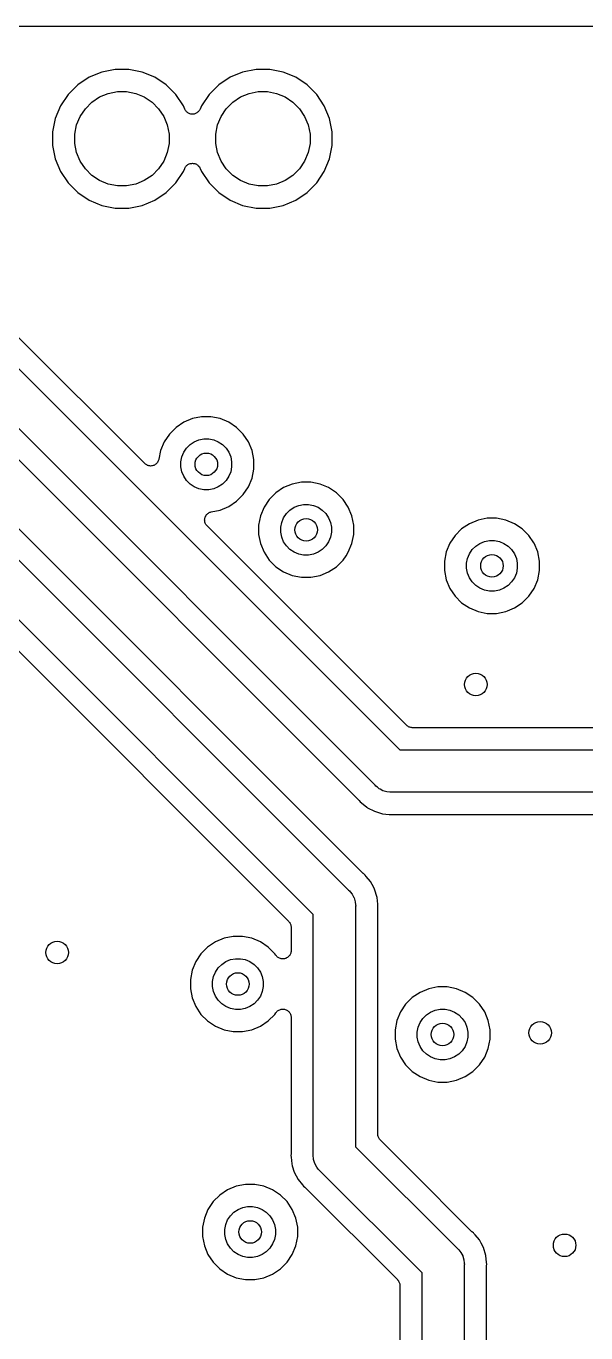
# Model space of a CAD drawing. Extents: x 3.6 to 7.49, y -4.48 to -2.36.
# Drawn here: x 5.795 to 6.193, y -3.318 to -2.391 of the extents above; entities that cross this region are included whole.
import ezdxf

# ---------------------------------------------------------------- set-up
doc = ezdxf.new("R2010")
doc.units = 0
doc.header["$MEASUREMENT"] = 0
doc.layers.add('BLACK', color=7, linetype='CONTINUOUS')

msp = doc.modelspace()

# ---------------------------------------------------------------- linework, layer by layer
at = {"layer": 'BLACK', "linetype": 'CONTINUOUS'}
for p, q in [((4.25432, -2.39055), (7.05473, -2.39055)), ((5.84007, -2.42686), (5.83201, -2.43225)), ((5.84903, -2.42315), (5.84007, -2.42686)), ((5.85854, -2.42126), (5.84903, -2.42315)), ((5.86823, -2.42126), (5.85854, -2.42126)), ((5.87774, -2.42315), (5.86823, -2.42126)), ((5.8867, -2.42686), (5.87774, -2.42315)), ((5.89476, -2.43225), (5.8867, -2.42686)), ((5.94007, -2.42686), (5.93201, -2.43225)), ((5.94903, -2.42315), (5.94007, -2.42686)), ((5.95854, -2.42126), (5.94903, -2.42315)), ((5.96823, -2.42126), (5.95854, -2.42126)), ((5.97774, -2.42315), (5.96823, -2.42126)), ((5.9867, -2.42686), (5.97774, -2.42315)), ((5.99476, -2.43225), (5.9867, -2.42686)), ((5.82516, -2.4391), (5.81977, -2.44716)), ((5.83201, -2.43225), (5.82516, -2.4391)), ((5.84753, -2.44082), (5.85362, -2.43829)), ((5.85362, -2.43829), (5.86009, -2.43701)), ((5.86009, -2.43701), (5.86668, -2.43701)), ((5.86668, -2.43701), (5.87315, -2.43829)), ((5.87315, -2.43829), (5.87924, -2.44082)), ((5.90161, -2.4391), (5.89476, -2.43225)), ((5.907, -2.44716), (5.90161, -2.4391)), ((5.92516, -2.4391), (5.91977, -2.44716)), ((5.93201, -2.43225), (5.92516, -2.4391)), ((5.94753, -2.44082), (5.95362, -2.43829)), ((5.95362, -2.43829), (5.96009, -2.43701)), ((5.96009, -2.43701), (5.96668, -2.43701)), ((5.96668, -2.43701), (5.97315, -2.43829)), ((5.97315, -2.43829), (5.97924, -2.44082)), ((6.00161, -2.4391), (5.99476, -2.43225)), ((6.007, -2.44716), (6.00161, -2.4391)), ((5.81977, -2.44716), (5.81606, -2.45612)), ((5.83739, -2.44914), (5.84205, -2.44448)), ((5.84205, -2.44448), (5.84753, -2.44082)), ((5.87924, -2.44082), (5.88472, -2.44448)), ((5.88472, -2.44448), (5.88938, -2.44914)), ((5.90793, -2.44941), (5.907, -2.44716)), ((5.91977, -2.44716), (5.91884, -2.44941)), ((5.93739, -2.44914), (5.94205, -2.44448)), ((5.94205, -2.44448), (5.94753, -2.44082)), ((5.97924, -2.44082), (5.98472, -2.44448)), ((5.98472, -2.44448), (5.98938, -2.44914)), ((6.01071, -2.45612), (6.007, -2.44716)), ((5.81606, -2.45612), (5.81417, -2.46563)), ((5.83121, -2.46071), (5.83373, -2.45462)), ((5.83373, -2.45462), (5.83739, -2.44914)), ((5.88938, -2.44914), (5.89304, -2.45462)), ((5.89304, -2.45462), (5.89556, -2.46071)), ((5.90819, -2.44991), (5.90793, -2.44941)), ((5.90846, -2.45041), (5.90819, -2.44991)), ((5.90847, -2.45042), (5.90846, -2.45041)), ((5.90847, -2.45043), (5.90847, -2.45042)), ((5.90883, -2.45086), (5.90847, -2.45043)), ((5.90919, -2.45131), (5.90883, -2.45086)), ((5.9092, -2.45131), (5.90919, -2.45131)), ((5.9092, -2.45132), (5.9092, -2.45131)), ((5.90964, -2.45168), (5.9092, -2.45132)), ((5.91007, -2.45204), (5.90964, -2.45168)), ((5.91008, -2.45205), (5.91007, -2.45204)), ((5.91009, -2.45205), (5.91008, -2.45205)), ((5.91059, -2.45232), (5.91009, -2.45205)), ((5.91109, -2.45259), (5.91059, -2.45232)), ((5.9111, -2.4526), (5.91109, -2.45259)), ((5.91111, -2.4526), (5.9111, -2.4526)), ((5.91165, -2.45277), (5.91111, -2.4526)), ((5.91219, -2.45294), (5.91165, -2.45277)), ((5.9122, -2.45294), (5.91219, -2.45294)), ((5.91221, -2.45294), (5.9122, -2.45294)), ((5.91277, -2.453), (5.91221, -2.45294)), ((5.91333, -2.45306), (5.91277, -2.453)), ((5.91334, -2.45306), (5.91333, -2.45306)), ((5.91335, -2.45306), (5.91334, -2.45306)), ((5.9139, -2.45301), (5.91335, -2.45306)), ((5.91448, -2.45296), (5.9139, -2.45301)), ((5.91449, -2.45295), (5.91448, -2.45296)), ((5.9145, -2.45295), (5.91449, -2.45295)), ((5.91504, -2.45279), (5.9145, -2.45295)), ((5.91559, -2.45263), (5.91504, -2.45279)), ((5.9156, -2.45263), (5.91559, -2.45263)), ((5.91561, -2.45262), (5.9156, -2.45263)), ((5.9161, -2.45236), (5.91561, -2.45262)), ((5.91661, -2.4521), (5.9161, -2.45236)), ((5.91662, -2.45209), (5.91661, -2.4521)), ((5.91663, -2.45209), (5.91662, -2.45209)), ((5.91707, -2.45173), (5.91663, -2.45209)), ((5.91751, -2.45138), (5.91707, -2.45173)), ((5.91752, -2.45137), (5.91751, -2.45138)), ((5.91753, -2.45136), (5.91752, -2.45137)), ((5.91789, -2.45093), (5.91753, -2.45136)), ((5.91825, -2.4505), (5.91789, -2.45093)), ((5.91826, -2.45049), (5.91825, -2.4505)), ((5.91854, -2.44998), (5.91826, -2.45048)), ((5.91826, -2.45048), (5.91826, -2.45049)), ((5.91881, -2.44949), (5.91854, -2.44998)), ((5.91882, -2.44947), (5.91881, -2.44949)), ((5.91884, -2.44941), (5.91882, -2.44947)), ((5.91882, -2.44947), (5.91882, -2.44947)), ((5.91882, -2.44947), (5.91882, -2.44947)), ((5.93121, -2.46071), (5.93373, -2.45462)), ((5.93373, -2.45462), (5.93739, -2.44914)), ((5.98938, -2.44914), (5.99304, -2.45462)), ((5.99304, -2.45462), (5.99556, -2.46071)), ((6.0126, -2.46563), (6.01071, -2.45612)), ((5.81417, -2.46563), (5.81417, -2.47532)), ((5.82992, -2.46718), (5.83121, -2.46071)), ((5.82992, -2.47377), (5.82992, -2.46718)), ((5.89556, -2.46071), (5.89685, -2.46718)), ((5.89685, -2.46718), (5.89685, -2.47377)), ((5.92992, -2.46718), (5.93121, -2.46071)), ((5.92992, -2.47377), (5.92992, -2.46718)), ((5.99556, -2.46071), (5.99685, -2.46718)), ((5.99685, -2.46718), (5.99685, -2.47377)), ((6.0126, -2.47532), (6.0126, -2.46563)), ((5.81417, -2.47532), (5.81606, -2.48483)), ((5.83121, -2.48023), (5.82992, -2.47377)), ((5.89685, -2.47377), (5.89556, -2.48023)), ((5.93121, -2.48023), (5.92992, -2.47377)), ((5.99685, -2.47377), (5.99556, -2.48023)), ((6.01071, -2.48483), (6.0126, -2.47532)), ((5.81606, -2.48483), (5.81977, -2.49378)), ((5.83373, -2.48632), (5.83121, -2.48023)), ((5.89556, -2.48023), (5.89304, -2.48632)), ((5.93373, -2.48632), (5.93121, -2.48023)), ((5.99556, -2.48023), (5.99304, -2.48632)), ((6.007, -2.49378), (6.01071, -2.48483)), ((5.81977, -2.49378), (5.82516, -2.50184)), ((5.83739, -2.4918), (5.83373, -2.48632)), ((5.84205, -2.49647), (5.83739, -2.4918)), ((5.88938, -2.4918), (5.88472, -2.49647)), ((5.89304, -2.48632), (5.88938, -2.4918)), ((5.90161, -2.50184), (5.907, -2.49378)), ((5.907, -2.49378), (5.90793, -2.49153)), ((5.90793, -2.49153), (5.90795, -2.49148)), ((5.90795, -2.49147), (5.90796, -2.49146)), ((5.90795, -2.49148), (5.90795, -2.49147)), ((5.90795, -2.49148), (5.90795, -2.49148)), ((5.90796, -2.49146), (5.90823, -2.49097)), ((5.90823, -2.49097), (5.90851, -2.49046)), ((5.90851, -2.49046), (5.90852, -2.49045)), ((5.90851, -2.49046), (5.90851, -2.49046)), ((5.90852, -2.49045), (5.90888, -2.49002)), ((5.90888, -2.49002), (5.90925, -2.48958)), ((5.90925, -2.48958), (5.90925, -2.48957)), ((5.90925, -2.48957), (5.90926, -2.48957)), ((5.90926, -2.48957), (5.9097, -2.48922)), ((5.9097, -2.48922), (5.91014, -2.48886)), ((5.91014, -2.48886), (5.91015, -2.48885)), ((5.91015, -2.48885), (5.91016, -2.48885)), ((5.91016, -2.48885), (5.91067, -2.48858)), ((5.91067, -2.48858), (5.91116, -2.48832)), ((5.91116, -2.48832), (5.91117, -2.48832)), ((5.91117, -2.48832), (5.91118, -2.48831)), ((5.91118, -2.48831), (5.91173, -2.48815)), ((5.91173, -2.48815), (5.91227, -2.48799)), ((5.91227, -2.48799), (5.91228, -2.48799)), ((5.91228, -2.48799), (5.91229, -2.48799)), ((5.91229, -2.48799), (5.91286, -2.48794)), ((5.91286, -2.48794), (5.91342, -2.48789)), ((5.91342, -2.48789), (5.91343, -2.48789)), ((5.91343, -2.48789), (5.91344, -2.48789)), ((5.91344, -2.48789), (5.914, -2.48795)), ((5.914, -2.48795), (5.91456, -2.48801)), ((5.91456, -2.48801), (5.91457, -2.48801)), ((5.91457, -2.48801), (5.91458, -2.48801)), ((5.91458, -2.48801), (5.91511, -2.48817)), ((5.91511, -2.48817), (5.91566, -2.48834)), ((5.91566, -2.48834), (5.91567, -2.48835)), ((5.91567, -2.48835), (5.91568, -2.48835)), ((5.91568, -2.48835), (5.91617, -2.48862)), ((5.91617, -2.48862), (5.91668, -2.48889)), ((5.91668, -2.48889), (5.91669, -2.4889)), ((5.91669, -2.4889), (5.9167, -2.4889)), ((5.9167, -2.4889), (5.91712, -2.48926)), ((5.91712, -2.48926), (5.91757, -2.48962)), ((5.91757, -2.48962), (5.91758, -2.48963)), ((5.91758, -2.48963), (5.91758, -2.48964)), ((5.91758, -2.48964), (5.91793, -2.49007)), ((5.91793, -2.49007), (5.9183, -2.49052)), ((5.9183, -2.49052), (5.9183, -2.49052)), ((5.9183, -2.49052), (5.91831, -2.49053)), ((5.91831, -2.49053), (5.91857, -2.49103)), ((5.91857, -2.49103), (5.91884, -2.49153)), ((5.91884, -2.49153), (5.91977, -2.49378)), ((5.91977, -2.49378), (5.92516, -2.50184)), ((5.93739, -2.4918), (5.93373, -2.48632)), ((5.94205, -2.49647), (5.93739, -2.4918)), ((5.98938, -2.4918), (5.98472, -2.49647)), ((5.99304, -2.48632), (5.98938, -2.4918)), ((6.00161, -2.50184), (6.007, -2.49378)), ((5.82516, -2.50184), (5.83201, -2.5087)), ((5.84753, -2.50013), (5.84205, -2.49647)), ((5.85362, -2.50265), (5.84753, -2.50013)), ((5.86009, -2.50394), (5.85362, -2.50265)), ((5.86668, -2.50394), (5.86009, -2.50394)), ((5.87315, -2.50265), (5.86668, -2.50394)), ((5.87924, -2.50013), (5.87315, -2.50265)), ((5.88472, -2.49647), (5.87924, -2.50013)), ((5.89476, -2.5087), (5.90161, -2.50184)), ((5.92516, -2.50184), (5.93201, -2.5087)), ((5.94753, -2.50013), (5.94205, -2.49647)), ((5.95362, -2.50265), (5.94753, -2.50013)), ((5.96009, -2.50394), (5.95362, -2.50265)), ((5.96668, -2.50394), (5.96009, -2.50394)), ((5.97315, -2.50265), (5.96668, -2.50394)), ((5.97924, -2.50013), (5.97315, -2.50265)), ((5.98472, -2.49647), (5.97924, -2.50013)), ((5.99476, -2.5087), (6.00161, -2.50184)), ((5.83201, -2.5087), (5.84007, -2.51408)), ((5.8867, -2.51408), (5.89476, -2.5087)), ((5.93201, -2.5087), (5.94007, -2.51408)), ((5.9867, -2.51408), (5.99476, -2.5087)), ((5.84007, -2.51408), (5.84903, -2.51779)), ((5.84903, -2.51779), (5.85854, -2.51969)), ((5.85854, -2.51969), (5.86823, -2.51969)), ((5.86823, -2.51969), (5.87774, -2.51779)), ((5.87774, -2.51779), (5.8867, -2.51408)), ((5.94007, -2.51408), (5.94903, -2.51779)), ((5.94903, -2.51779), (5.95854, -2.51969)), ((5.95854, -2.51969), (5.96823, -2.51969)), ((5.96823, -2.51969), (5.97774, -2.51779)), ((5.97774, -2.51779), (5.9867, -2.51408)), ((5.87956, -2.70104), (5.78601, -2.60748)), ((5.77412, -2.61787), (6.06054, -2.90429)), ((6.0432, -2.92938), (5.75678, -2.64295)), ((5.75199, -2.66043), (6.03132, -2.93976)), ((5.91338, -2.66912), (5.90724, -2.67167)), ((5.9199, -2.66783), (5.91338, -2.66912)), ((5.92655, -2.66783), (5.9199, -2.66783)), ((5.93307, -2.66912), (5.92655, -2.66783)), ((5.93921, -2.67167), (5.93307, -2.66912)), ((5.89701, -2.68006), (5.89332, -2.68559)), ((5.90172, -2.67536), (5.89701, -2.68006)), ((5.90724, -2.67167), (5.90172, -2.67536)), ((5.94474, -2.67536), (5.93921, -2.67167)), ((5.94944, -2.68006), (5.94474, -2.67536)), ((5.95314, -2.68559), (5.94944, -2.68006)), ((5.89332, -2.68559), (5.89078, -2.69173)), ((5.90925, -2.6901), (5.91175, -2.68759)), ((5.91175, -2.68759), (5.9147, -2.68562)), ((5.9147, -2.68562), (5.91798, -2.68427)), ((5.91798, -2.68427), (5.92146, -2.68357)), ((5.92146, -2.68357), (5.925, -2.68357)), ((5.925, -2.68357), (5.92848, -2.68427)), ((5.92848, -2.68427), (5.93175, -2.68562)), ((5.93175, -2.68562), (5.9347, -2.68759)), ((5.9347, -2.68759), (5.93721, -2.6901)), ((5.95568, -2.69173), (5.95314, -2.68559)), ((5.88934, -2.69862), (5.88917, -2.69917)), ((5.88951, -2.69809), (5.88934, -2.69862)), ((5.88952, -2.69807), (5.88951, -2.69809)), ((5.88953, -2.69801), (5.88952, -2.69807)), ((5.88952, -2.69807), (5.88952, -2.69807)), ((5.88952, -2.69807), (5.88952, -2.69807)), ((5.89078, -2.69173), (5.88953, -2.69801)), ((5.90523, -2.6998), (5.90592, -2.69632)), ((5.90592, -2.69632), (5.90728, -2.69305)), ((5.90728, -2.69305), (5.90925, -2.6901)), ((5.93721, -2.6901), (5.93918, -2.69305)), ((5.93918, -2.69305), (5.94054, -2.69632)), ((5.94054, -2.69632), (5.94123, -2.6998)), ((5.95698, -2.69825), (5.95568, -2.69173)), ((5.95698, -2.7049), (5.95698, -2.69825)), ((5.88, -2.7014), (5.87956, -2.70104)), ((5.88043, -2.70175), (5.88, -2.7014)), ((5.88044, -2.70176), (5.88043, -2.70175)), ((5.88045, -2.70177), (5.88044, -2.70176)), ((5.88095, -2.70204), (5.88045, -2.70177)), ((5.88144, -2.7023), (5.88095, -2.70204)), ((5.88145, -2.70231), (5.88144, -2.7023)), ((5.88147, -2.70231), (5.88145, -2.70231)), ((5.88201, -2.70248), (5.88147, -2.70231)), ((5.88254, -2.70264), (5.88201, -2.70248)), ((5.88256, -2.70265), (5.88254, -2.70264)), ((5.88257, -2.70265), (5.88256, -2.70265)), ((5.88314, -2.70271), (5.88257, -2.70265)), ((5.88369, -2.70277), (5.88314, -2.70271)), ((5.8837, -2.70276), (5.88369, -2.70277)), ((5.88372, -2.70277), (5.8837, -2.70276)), ((5.88428, -2.70271), (5.88372, -2.70277)), ((5.88484, -2.70266), (5.88428, -2.70271)), ((5.88485, -2.70266), (5.88484, -2.70266)), ((5.88486, -2.70266), (5.88485, -2.70266)), ((5.8854, -2.7025), (5.88486, -2.70266)), ((5.88594, -2.70234), (5.8854, -2.7025)), ((5.88595, -2.70233), (5.88594, -2.70234)), ((5.88597, -2.70233), (5.88595, -2.70233)), ((5.88646, -2.70207), (5.88597, -2.70233)), ((5.88697, -2.7018), (5.88646, -2.70207)), ((5.88698, -2.7018), (5.88697, -2.7018)), ((5.88699, -2.70179), (5.88698, -2.7018)), ((5.88742, -2.70144), (5.88699, -2.70179)), ((5.88786, -2.70108), (5.88742, -2.70144)), ((5.88787, -2.70107), (5.88786, -2.70108)), ((5.88788, -2.70107), (5.88787, -2.70107)), ((5.88824, -2.70063), (5.88788, -2.70107)), ((5.88861, -2.7002), (5.88824, -2.70063)), ((5.88862, -2.70018), (5.88861, -2.70019)), ((5.88861, -2.70019), (5.88861, -2.7002)), ((5.88889, -2.69968), (5.88862, -2.70018)), ((5.88916, -2.69919), (5.88889, -2.69968)), ((5.88917, -2.69918), (5.88916, -2.69919)), ((5.88917, -2.69917), (5.88917, -2.69918)), ((5.90523, -2.70335), (5.90523, -2.6998)), ((5.90592, -2.70683), (5.90523, -2.70335)), ((5.90728, -2.7101), (5.90592, -2.70683)), ((5.94054, -2.70683), (5.93918, -2.7101)), ((5.94123, -2.70335), (5.94054, -2.70683)), ((5.94123, -2.6998), (5.94123, -2.70335)), ((5.95568, -2.71142), (5.95698, -2.7049)), ((6.03464, -2.99195), (5.75903, -2.71633)), ((5.90925, -2.71305), (5.90728, -2.7101)), ((5.91175, -2.71556), (5.90925, -2.71305)), ((5.9147, -2.71753), (5.91175, -2.71556)), ((5.91798, -2.71888), (5.9147, -2.71753)), ((5.93175, -2.71753), (5.92848, -2.71888)), ((5.9347, -2.71556), (5.93175, -2.71753)), ((5.93721, -2.71305), (5.9347, -2.71556)), ((5.93918, -2.7101), (5.93721, -2.71305)), ((5.94944, -2.72309), (5.95314, -2.71756)), ((5.95314, -2.71756), (5.95568, -2.71142)), ((5.98425, -2.71558), (5.97811, -2.71812)), ((5.99077, -2.71428), (5.98425, -2.71558)), ((5.99742, -2.71428), (5.99077, -2.71428)), ((6.00394, -2.71558), (5.99742, -2.71428)), ((6.01008, -2.71812), (6.00394, -2.71558)), ((5.73902, -2.71859), (6.02426, -3.00383)), ((5.92146, -2.71957), (5.91798, -2.71888)), ((5.925, -2.71957), (5.92146, -2.71957)), ((5.92848, -2.71888), (5.925, -2.71957)), ((5.94474, -2.72779), (5.94944, -2.72309)), ((5.96788, -2.72652), (5.96419, -2.73205)), ((5.97258, -2.72182), (5.96788, -2.72652)), ((5.97811, -2.71812), (5.97258, -2.72182)), ((6.01561, -2.72182), (6.01008, -2.71812)), ((6.02031, -2.72652), (6.01561, -2.72182)), ((6.024, -2.73205), (6.02031, -2.72652)), ((5.99917, -3.02117), (5.71393, -2.73593)), ((5.92423, -2.73651), (5.92467, -2.73615)), ((5.92467, -2.73615), (5.92468, -2.73615)), ((5.92468, -2.73615), (5.92469, -2.73614)), ((5.92469, -2.73614), (5.92519, -2.73588)), ((5.92519, -2.73588), (5.92569, -2.73561)), ((5.92569, -2.73561), (5.9257, -2.73561)), ((5.9257, -2.73561), (5.92571, -2.7356)), ((5.92571, -2.7356), (5.92625, -2.73544)), ((5.92625, -2.73544), (5.92679, -2.73528)), ((5.92679, -2.73528), (5.93307, -2.73403)), ((5.93307, -2.73403), (5.93921, -2.73148)), ((5.93921, -2.73148), (5.94474, -2.72779)), ((5.96419, -2.73205), (5.96164, -2.73819)), ((5.98011, -2.73656), (5.98262, -2.73405)), ((5.98262, -2.73405), (5.98557, -2.73208)), ((5.98557, -2.73208), (5.98884, -2.73072)), ((5.98884, -2.73072), (5.99232, -2.73003)), ((5.99232, -2.73003), (5.99587, -2.73003)), ((5.99587, -2.73003), (5.99934, -2.73072)), ((5.99934, -2.73072), (6.00262, -2.73208)), ((6.00262, -2.73208), (6.00557, -2.73405)), ((6.00557, -2.73405), (6.00808, -2.73656)), ((6.02655, -2.73819), (6.024, -2.73205)), ((5.92204, -2.74101), (5.9221, -2.74044)), ((5.92204, -2.74102), (5.92204, -2.74101)), ((5.92204, -2.74103), (5.92204, -2.74102)), ((5.92209, -2.74159), (5.92204, -2.74103)), ((5.92214, -2.74215), (5.92209, -2.74159)), ((5.9221, -2.74044), (5.92216, -2.73989)), ((5.92214, -2.74217), (5.92214, -2.74215)), ((5.92214, -2.74218), (5.92214, -2.74217)), ((5.9223, -2.74272), (5.92214, -2.74218)), ((5.92216, -2.73986), (5.92233, -2.73932)), ((5.92216, -2.73987), (5.92216, -2.73986)), ((5.92216, -2.73989), (5.92216, -2.73987)), ((5.92246, -2.74326), (5.9223, -2.74272)), ((5.92233, -2.73932), (5.9225, -2.73878)), ((5.92247, -2.74327), (5.92246, -2.74326)), ((5.92247, -2.74328), (5.92247, -2.74327)), ((5.92273, -2.74378), (5.92247, -2.74328)), ((5.9225, -2.73877), (5.92251, -2.73876)), ((5.9225, -2.73878), (5.9225, -2.73877)), ((5.92251, -2.73876), (5.92278, -2.73826)), ((5.92299, -2.74428), (5.92273, -2.74378)), ((5.92278, -2.73826), (5.92304, -2.73777)), ((5.923, -2.74429), (5.92299, -2.74428)), ((5.923, -2.74431), (5.923, -2.74429)), ((5.92336, -2.74474), (5.923, -2.74431)), ((5.92304, -2.73777), (5.92305, -2.73776)), ((5.92305, -2.73776), (5.92306, -2.73775)), ((5.92306, -2.73775), (5.92342, -2.73731)), ((5.92371, -2.74518), (5.92336, -2.74474)), ((5.92342, -2.73731), (5.92378, -2.73688)), ((5.92373, -2.7452), (5.92371, -2.74518)), ((5.92377, -2.74524), (5.92373, -2.7452)), ((5.92373, -2.7452), (5.92373, -2.7452)), ((5.92373, -2.7452), (5.92373, -2.7452)), ((6.06534, -2.88681), (5.92377, -2.74524)), ((5.92378, -2.73688), (5.92379, -2.73687)), ((5.92379, -2.73687), (5.9238, -2.73686)), ((5.9238, -2.73686), (5.92423, -2.73651)), ((5.96164, -2.73819), (5.96035, -2.74471)), ((5.96035, -2.74471), (5.96035, -2.75136)), ((5.97609, -2.74626), (5.97679, -2.74278)), ((5.97679, -2.74278), (5.97814, -2.73951)), ((5.97814, -2.73951), (5.98011, -2.73656)), ((6.00808, -2.73656), (6.01005, -2.73951)), ((6.01005, -2.73951), (6.0114, -2.74278)), ((6.0114, -2.74278), (6.01209, -2.74626)), ((6.02784, -2.74471), (6.02655, -2.73819)), ((6.02784, -2.75136), (6.02784, -2.74471)), ((6.11, -2.74371), (6.10447, -2.74741)), ((6.11614, -2.74117), (6.11, -2.74371)), ((6.12266, -2.73987), (6.11614, -2.74117)), ((6.12931, -2.73987), (6.12266, -2.73987)), ((6.13583, -2.74117), (6.12931, -2.73987)), ((6.14197, -2.74371), (6.13583, -2.74117)), ((6.1475, -2.74741), (6.14197, -2.74371)), ((5.70355, -2.74782), (5.9817, -3.02597)), ((5.96035, -2.75136), (5.96164, -2.75788)), ((5.97609, -2.7498), (5.97609, -2.74626)), ((5.97679, -2.75328), (5.97609, -2.7498)), ((5.97814, -2.75656), (5.97679, -2.75328)), ((6.0114, -2.75328), (6.01005, -2.75656)), ((6.01209, -2.7498), (6.0114, -2.75328)), ((6.01209, -2.74626), (6.01209, -2.7498)), ((6.02655, -2.75788), (6.02784, -2.75136)), ((6.09977, -2.75211), (6.09608, -2.75764)), ((6.10447, -2.74741), (6.09977, -2.75211)), ((6.1522, -2.75211), (6.1475, -2.74741)), ((6.15563, -2.75725), (6.1522, -2.75211)), ((5.96164, -2.75788), (5.96419, -2.76402)), ((5.98011, -2.75951), (5.97814, -2.75656)), ((5.98262, -2.76201), (5.98011, -2.75951)), ((5.98557, -2.76398), (5.98262, -2.76201)), ((5.98884, -2.76534), (5.98557, -2.76398)), ((6.00262, -2.76398), (5.99934, -2.76534)), ((6.00557, -2.76201), (6.00262, -2.76398)), ((6.00808, -2.75951), (6.00557, -2.76201)), ((6.01005, -2.75656), (6.00808, -2.75951)), ((6.024, -2.76402), (6.02655, -2.75788)), ((6.09353, -2.76378), (6.09224, -2.7703)), ((6.09608, -2.75764), (6.09353, -2.76378)), ((6.11003, -2.7651), (6.112, -2.76215)), ((6.112, -2.76215), (6.11451, -2.75964)), ((6.11451, -2.75964), (6.11746, -2.75767)), ((6.11746, -2.75767), (6.12073, -2.75631)), ((6.12073, -2.75631), (6.12421, -2.75562)), ((6.12421, -2.75562), (6.12776, -2.75562)), ((6.12776, -2.75562), (6.13123, -2.75631)), ((6.13123, -2.75631), (6.13451, -2.75767)), ((6.13451, -2.75767), (6.13746, -2.75964)), ((6.13746, -2.75964), (6.13997, -2.76215)), ((6.13997, -2.76215), (6.14194, -2.7651)), ((6.15589, -2.75764), (6.15563, -2.75725)), ((6.15563, -2.75725), (6.15563, -2.75725)), ((6.15844, -2.76378), (6.15589, -2.75764)), ((6.15973, -2.7703), (6.15844, -2.76378)), ((5.96419, -2.76402), (5.96788, -2.76954)), ((5.96788, -2.76954), (5.97258, -2.77425)), ((5.99232, -2.76603), (5.98884, -2.76534)), ((5.99587, -2.76603), (5.99232, -2.76603)), ((5.99934, -2.76534), (5.99587, -2.76603)), ((6.01561, -2.77425), (6.02031, -2.76954)), ((6.02031, -2.76954), (6.02239, -2.76644)), ((6.02239, -2.76644), (6.024, -2.76402)), ((6.02239, -2.76644), (6.02239, -2.76644)), ((6.09224, -2.7703), (6.09224, -2.77695)), ((6.10798, -2.77185), (6.10868, -2.76837)), ((6.10798, -2.77539), (6.10798, -2.77185)), ((6.10868, -2.76837), (6.11003, -2.7651)), ((6.14194, -2.7651), (6.14329, -2.76837)), ((6.14329, -2.76837), (6.14398, -2.77185)), ((6.14398, -2.77185), (6.14398, -2.77539)), ((6.15973, -2.77695), (6.15973, -2.7703)), ((5.97258, -2.77425), (5.97811, -2.77794)), ((5.97811, -2.77794), (5.98425, -2.78048)), ((5.98425, -2.78048), (5.99077, -2.78178)), ((5.99077, -2.78178), (5.99742, -2.78178)), ((5.99742, -2.78178), (6.00394, -2.78048)), ((6.00394, -2.78048), (6.01008, -2.77794)), ((6.01008, -2.77794), (6.01561, -2.77425)), ((6.09224, -2.77695), (6.09353, -2.78347)), ((6.10868, -2.77887), (6.10798, -2.77539)), ((6.11003, -2.78215), (6.10868, -2.77887)), ((6.112, -2.7851), (6.11003, -2.78215)), ((6.14194, -2.78215), (6.13997, -2.7851)), ((6.14329, -2.77887), (6.14194, -2.78215)), ((6.14398, -2.77539), (6.14329, -2.77887)), ((6.15844, -2.78347), (6.15973, -2.77695)), ((6.09353, -2.78347), (6.09608, -2.78961)), ((6.09608, -2.78961), (6.09977, -2.79514)), ((6.11451, -2.7876), (6.112, -2.7851)), ((6.11746, -2.78957), (6.11451, -2.7876)), ((6.12073, -2.79093), (6.11746, -2.78957)), ((6.12421, -2.79162), (6.12073, -2.79093)), ((6.12776, -2.79162), (6.12421, -2.79162)), ((6.13123, -2.79093), (6.12776, -2.79162)), ((6.13451, -2.78957), (6.13123, -2.79093)), ((6.13746, -2.7876), (6.13451, -2.78957)), ((6.13997, -2.7851), (6.13746, -2.7876)), ((6.1522, -2.79514), (6.15589, -2.78961)), ((6.15589, -2.78961), (6.15844, -2.78347)), ((6.09977, -2.79514), (6.10447, -2.79984)), ((6.10447, -2.79984), (6.11, -2.80353)), ((6.14197, -2.80353), (6.1475, -2.79984)), ((6.1475, -2.79984), (6.1522, -2.79514)), ((6.11, -2.80353), (6.11614, -2.80607)), ((6.11614, -2.80607), (6.12266, -2.80737)), ((6.12266, -2.80737), (6.12931, -2.80737)), ((6.12931, -2.80737), (6.13583, -2.80607)), ((6.13583, -2.80607), (6.13697, -2.8056)), ((6.13697, -2.8056), (6.14197, -2.80353)), ((6.06576, -2.88716), (6.06534, -2.88681)), ((6.06618, -2.88751), (6.06576, -2.88716)), ((6.0662, -2.88753), (6.06618, -2.88751)), ((6.06623, -2.88755), (6.0662, -2.88753)), ((6.06671, -2.8878), (6.06623, -2.88755)), ((6.06719, -2.88807), (6.06671, -2.8878)), ((6.06722, -2.88808), (6.06719, -2.88807)), ((6.06724, -2.88809), (6.06722, -2.88808)), ((6.06777, -2.88825), (6.06724, -2.88809)), ((6.06829, -2.88841), (6.06777, -2.88825)), ((6.06832, -2.88842), (6.06829, -2.88841)), ((6.06835, -2.88843), (6.06832, -2.88842)), ((6.06889, -2.88848), (6.06835, -2.88843)), ((6.06943, -2.88854), (6.06889, -2.88848)), ((6.06949, -2.88854), (6.06943, -2.88854)), ((6.06951, -2.88854), (6.06949, -2.88854)), ((6.06949, -2.88854), (6.06949, -2.88854)), ((6.06949, -2.88854), (6.06949, -2.88854)), ((6.20048, -2.88854), (6.06951, -2.88854)), ((6.06054, -2.90429), (6.65478, -2.90429)), ((6.04367, -2.92995), (6.0432, -2.92938)), ((6.04464, -2.93075), (6.04367, -2.92995)), ((6.04596, -2.93182), (6.04464, -2.93075)), ((6.03132, -2.93976), (6.03137, -2.93982)), ((6.03137, -2.93982), (6.03153, -2.94001)), ((6.03153, -2.94001), (6.0317, -2.94019)), ((6.0317, -2.94019), (6.03248, -2.94114)), ((6.0466, -2.93217), (6.04596, -2.93182)), ((6.04856, -2.93322), (6.0466, -2.93217)), ((6.05139, -2.93407), (6.04856, -2.93322)), ((6.05359, -2.93429), (6.05139, -2.93407)), ((6.05433, -2.93436), (6.05359, -2.93429)), ((6.05359, -2.93429), (6.05359, -2.93429)), ((6.05507, -2.93429), (6.05433, -2.93436)), ((6.65238, -2.93429), (6.05507, -2.93429)), ((6.03248, -2.94114), (6.03343, -2.94192)), ((6.03343, -2.94192), (6.03343, -2.94192)), ((6.03343, -2.94192), (6.03717, -2.94498)), ((6.03717, -2.94498), (6.03775, -2.9453)), ((6.03775, -2.9453), (6.03775, -2.9453)), ((6.03775, -2.9453), (6.04251, -2.94784)), ((6.04251, -2.94784), (6.0483, -2.94959)), ((6.0483, -2.94959), (6.05311, -2.95007)), ((6.05311, -2.95007), (6.05311, -2.95007)), ((6.05311, -2.95007), (6.05433, -2.95019)), ((6.05433, -2.95019), (6.05555, -2.95007)), ((6.05555, -2.95007), (6.05563, -2.95006)), ((6.05563, -2.95006), (6.05588, -2.95006)), ((6.05588, -2.95006), (6.05613, -2.95004)), ((6.05613, -2.95004), (6.65011, -2.95004)), ((6.03483, -2.9921), (6.03464, -2.99195)), ((6.03501, -2.99228), (6.03483, -2.9921)), ((6.03507, -2.99233), (6.03501, -2.99228)), ((6.03602, -2.99311), (6.03507, -2.99233)), ((6.0368, -2.99406), (6.03602, -2.99311)), ((6.03986, -2.9978), (6.0368, -2.99406)), ((6.0368, -2.99406), (6.0368, -2.99406)), ((6.02426, -3.00383), (6.02483, -3.0043)), ((6.02483, -3.0043), (6.02543, -3.00503)), ((6.02543, -3.00503), (6.02671, -3.00659)), ((6.04208, -3.00193), (6.03986, -2.9978)), ((6.04208, -3.00194), (6.04208, -3.00193)), ((6.04272, -3.00314), (6.04208, -3.00194)), ((6.04448, -3.00893), (6.04272, -3.00314)), ((6.02671, -3.00659), (6.02803, -3.00906)), ((6.02803, -3.00906), (6.0281, -3.00919)), ((6.0281, -3.00919), (6.02896, -3.01202)), ((6.02896, -3.01202), (6.02917, -3.01417)), ((6.02917, -3.01417), (6.02925, -3.01496)), ((6.04495, -3.01373), (6.04448, -3.00893)), ((6.04495, -3.01374), (6.04495, -3.01373)), ((6.04507, -3.01496), (6.04495, -3.01374)), ((5.99917, -3.19139), (5.99917, -3.02117)), ((6.02925, -3.01496), (6.02917, -3.0157)), ((6.02917, -3.0157), (6.02917, -3.18591)), ((6.04492, -3.01668), (6.04495, -3.01643)), ((6.04492, -3.01676), (6.04492, -3.01668)), ((6.04492, -3.17694), (6.04492, -3.01676)), ((6.04495, -3.01618), (6.04507, -3.01496)), ((6.04495, -3.01643), (6.04495, -3.01618)), ((5.9817, -3.02597), (5.98171, -3.02598)), ((5.98171, -3.02598), (5.98171, -3.02598)), ((5.98171, -3.02598), (5.98171, -3.02598)), ((5.98171, -3.02598), (5.98175, -3.02603)), ((5.98175, -3.02603), (5.98209, -3.02645)), ((5.98209, -3.02645), (5.98244, -3.02687)), ((5.98244, -3.02687), (5.98245, -3.0269)), ((5.98245, -3.0269), (5.98247, -3.02693)), ((5.98247, -3.02693), (5.98272, -3.02741)), ((5.98272, -3.02741), (5.98298, -3.02789)), ((5.98298, -3.02789), (5.98299, -3.02792)), ((5.98299, -3.02792), (5.983, -3.02795)), ((5.983, -3.02795), (5.98315, -3.02847)), ((5.98315, -3.02847), (5.98331, -3.029)), ((5.98331, -3.029), (5.98332, -3.02903)), ((5.98332, -3.02903), (5.98332, -3.02906)), ((5.98332, -3.02906), (5.98337, -3.0296)), ((5.98337, -3.0296), (5.98343, -3.03014)), ((5.98343, -3.03014), (5.98343, -3.04677)), ((5.92968, -3.04057), (5.92416, -3.04426)), ((5.93583, -3.03802), (5.92968, -3.04057)), ((5.94235, -3.03672), (5.93583, -3.03802)), ((5.94899, -3.03672), (5.94235, -3.03672)), ((5.95551, -3.03802), (5.94899, -3.03672)), ((5.96165, -3.04057), (5.95551, -3.03802)), ((5.96718, -3.04426), (5.96165, -3.04057)), ((5.91946, -3.04896), (5.91576, -3.05449)), ((5.92416, -3.04426), (5.91946, -3.04896)), ((5.97188, -3.04896), (5.96718, -3.04426)), ((5.97261, -3.05005), (5.97188, -3.04896)), ((5.97297, -3.05049), (5.97261, -3.05005)), ((5.97333, -3.05093), (5.97297, -3.05049)), ((5.97334, -3.05093), (5.97333, -3.05093)), ((5.97334, -3.05094), (5.97334, -3.05093)), ((5.97378, -3.0513), (5.97334, -3.05094)), ((5.97422, -3.05166), (5.97378, -3.0513)), ((5.9812, -3.05134), (5.98077, -3.0517)), ((5.98165, -3.05098), (5.9812, -3.05134)), ((5.98166, -3.05098), (5.98165, -3.05098)), ((5.98203, -3.05054), (5.98166, -3.05097)), ((5.98166, -3.05097), (5.98166, -3.05098)), ((5.98239, -3.0501), (5.98203, -3.05054)), ((5.9824, -3.0501), (5.98239, -3.0501)), ((5.98268, -3.04959), (5.9824, -3.05009)), ((5.9824, -3.05009), (5.9824, -3.0501)), ((5.98295, -3.04909), (5.98268, -3.04959)), ((5.98313, -3.04853), (5.98295, -3.04908)), ((5.98295, -3.04908), (5.98295, -3.04908)), ((5.98295, -3.04908), (5.98295, -3.04909)), ((5.9833, -3.04799), (5.98313, -3.04853)), ((5.98336, -3.04741), (5.9833, -3.04798)), ((5.9833, -3.04798), (5.9833, -3.04799)), ((5.9833, -3.04799), (5.9833, -3.04799)), ((5.98342, -3.04685), (5.98336, -3.04741)), ((5.98343, -3.04677), (5.98342, -3.04683)), ((5.98342, -3.04683), (5.98342, -3.04683)), ((5.98342, -3.04683), (5.98342, -3.04683)), ((5.98342, -3.04683), (5.98342, -3.04685)), ((5.91322, -3.06063), (5.91192, -3.06715)), ((5.91576, -3.05449), (5.91322, -3.06063)), ((5.92972, -3.06195), (5.93169, -3.059)), ((5.93169, -3.059), (5.93419, -3.05649)), ((5.93419, -3.05649), (5.93714, -3.05452)), ((5.93714, -3.05452), (5.94042, -3.05316)), ((5.94042, -3.05316), (5.9439, -3.05247)), ((5.9439, -3.05247), (5.94744, -3.05247)), ((5.94744, -3.05247), (5.95092, -3.05316)), ((5.95092, -3.05316), (5.9542, -3.05452)), ((5.9542, -3.05452), (5.95714, -3.05649)), ((5.95714, -3.05649), (5.95965, -3.059)), ((5.95965, -3.059), (5.96162, -3.06195)), ((5.97422, -3.05167), (5.97422, -3.05166)), ((5.97423, -3.05167), (5.97422, -3.05167)), ((5.97473, -3.05194), (5.97423, -3.05167)), ((5.97523, -3.05221), (5.97473, -3.05194)), ((5.97524, -3.05221), (5.97523, -3.05221)), ((5.97525, -3.05222), (5.97524, -3.05221)), ((5.97579, -3.05238), (5.97525, -3.05222)), ((5.97633, -3.05255), (5.97579, -3.05238)), ((5.97634, -3.05255), (5.97633, -3.05255)), ((5.97635, -3.05255), (5.97634, -3.05255)), ((5.97692, -3.05261), (5.97635, -3.05255)), ((5.97748, -3.05267), (5.97692, -3.05261)), ((5.97749, -3.05267), (5.97748, -3.05267)), ((5.97806, -3.05262), (5.97749, -3.05267)), ((5.97749, -3.05267), (5.97749, -3.05267)), ((5.97863, -3.05257), (5.97806, -3.05262)), ((5.97864, -3.05256), (5.97863, -3.05256)), ((5.97863, -3.05256), (5.97863, -3.05257)), ((5.97918, -3.0524), (5.97864, -3.05256)), ((5.97973, -3.05224), (5.97918, -3.0524)), ((5.97974, -3.05224), (5.97973, -3.05224)), ((5.97975, -3.05224), (5.97974, -3.05224)), ((5.98024, -3.05197), (5.97975, -3.05224)), ((5.98075, -3.05171), (5.98024, -3.05197)), ((5.98076, -3.0517), (5.98075, -3.05171)), ((5.98077, -3.0517), (5.98076, -3.0517)), ((5.91192, -3.06715), (5.91192, -3.0738)), ((5.92767, -3.0687), (5.92836, -3.06522)), ((5.92767, -3.07225), (5.92767, -3.0687)), ((5.92836, -3.06522), (5.92972, -3.06195)), ((5.96162, -3.06195), (5.96298, -3.06522)), ((5.96298, -3.06522), (5.96367, -3.0687)), ((5.96367, -3.0687), (5.96367, -3.07225)), ((5.91192, -3.0738), (5.91322, -3.08032)), ((5.92836, -3.07572), (5.92767, -3.07225)), ((5.92972, -3.079), (5.92836, -3.07572)), ((5.93169, -3.08195), (5.92972, -3.079)), ((5.96162, -3.079), (5.95965, -3.08195)), ((5.96298, -3.07572), (5.96162, -3.079)), ((5.96367, -3.07225), (5.96298, -3.07572)), ((6.07496, -3.07639), (6.06943, -3.08009)), ((6.0811, -3.07385), (6.07496, -3.07639)), ((6.08762, -3.07255), (6.0811, -3.07385)), ((6.09427, -3.07255), (6.08762, -3.07255)), ((6.10079, -3.07385), (6.09427, -3.07255)), ((6.10693, -3.07639), (6.10079, -3.07385)), ((6.11246, -3.08009), (6.10693, -3.07639)), ((5.91322, -3.08032), (5.91576, -3.08646)), ((5.91576, -3.08646), (5.91946, -3.09199)), ((5.93419, -3.08445), (5.93169, -3.08195)), ((5.93714, -3.08642), (5.93419, -3.08445)), ((5.94042, -3.08778), (5.93714, -3.08642)), ((5.9439, -3.08847), (5.94042, -3.08778)), ((5.94744, -3.08847), (5.9439, -3.08847)), ((5.95092, -3.08778), (5.94744, -3.08847)), ((5.9542, -3.08642), (5.95092, -3.08778)), ((5.95714, -3.08445), (5.9542, -3.08642)), ((5.95965, -3.08195), (5.95714, -3.08445)), ((5.97532, -3.0887), (5.97587, -3.08854)), ((5.97587, -3.08854), (5.97641, -3.08838)), ((5.97641, -3.08838), (5.97642, -3.08838)), ((5.97642, -3.08838), (5.97643, -3.08838)), ((5.97643, -3.08838), (5.977, -3.08833)), ((5.977, -3.08833), (5.97756, -3.08827)), ((5.97756, -3.08827), (5.97757, -3.08827)), ((5.97757, -3.08827), (5.97758, -3.08827)), ((5.97758, -3.08827), (5.97815, -3.08834)), ((5.97815, -3.08834), (5.97871, -3.08839)), ((5.97871, -3.08839), (5.97871, -3.0884)), ((5.97871, -3.0884), (5.97872, -3.0884)), ((5.97872, -3.0884), (5.97927, -3.08857)), ((5.97927, -3.08857), (5.97981, -3.08874)), ((6.06473, -3.08479), (6.06104, -3.09031)), ((6.06943, -3.08009), (6.06473, -3.08479)), ((6.08569, -3.08899), (6.08917, -3.0883)), ((6.08917, -3.0883), (6.09272, -3.0883)), ((6.09272, -3.0883), (6.0962, -3.08899)), ((6.11716, -3.08479), (6.11246, -3.08009)), ((6.12085, -3.09031), (6.11716, -3.08479)), ((5.91946, -3.09199), (5.92416, -3.09669)), ((5.92416, -3.09669), (5.92968, -3.10038)), ((5.96165, -3.10038), (5.96718, -3.09669)), ((5.96718, -3.09669), (5.97188, -3.09199)), ((5.97188, -3.09199), (5.97261, -3.0909)), ((5.97261, -3.0909), (5.97265, -3.09084)), ((5.97265, -3.09084), (5.97266, -3.09083)), ((5.97265, -3.09084), (5.97265, -3.09084)), ((5.97265, -3.09084), (5.97265, -3.09084)), ((5.97266, -3.09083), (5.97302, -3.0904)), ((5.97302, -3.0904), (5.97339, -3.08996)), ((5.97339, -3.08996), (5.9734, -3.08995)), ((5.97339, -3.08996), (5.97339, -3.08996)), ((5.9734, -3.08995), (5.97384, -3.0896)), ((5.97384, -3.0896), (5.97429, -3.08924)), ((5.97429, -3.08924), (5.97429, -3.08923)), ((5.97429, -3.08923), (5.9743, -3.08923)), ((5.9743, -3.08923), (5.9748, -3.08897)), ((5.9748, -3.08897), (5.97531, -3.0887)), ((5.97531, -3.0887), (5.97531, -3.0887)), ((5.97531, -3.0887), (5.97532, -3.0887)), ((5.97981, -3.08874), (5.97982, -3.08874)), ((5.97982, -3.08874), (5.97982, -3.08874)), ((5.97982, -3.08874), (5.98031, -3.08901)), ((5.98031, -3.08901), (5.98082, -3.08928)), ((5.98082, -3.08928), (5.98083, -3.08929)), ((5.98083, -3.08929), (5.98083, -3.08929)), ((5.98083, -3.08929), (5.98126, -3.08965)), ((5.98126, -3.08965), (5.98171, -3.09002)), ((5.98171, -3.09002), (5.98172, -3.09002)), ((5.98172, -3.09002), (5.98172, -3.09003)), ((5.98172, -3.09003), (5.98207, -3.09046)), ((5.98207, -3.09046), (5.98244, -3.09091)), ((5.98244, -3.09091), (5.98244, -3.09092)), ((5.98244, -3.09092), (5.98245, -3.09092)), ((5.98245, -3.09092), (5.9827, -3.09141)), ((5.9827, -3.09141), (5.98298, -3.09193)), ((5.98298, -3.09193), (5.98298, -3.09194)), ((5.98298, -3.09194), (5.98299, -3.09194)), ((5.98299, -3.09194), (5.98315, -3.09248)), ((5.98315, -3.09248), (5.98331, -3.09303)), ((5.98331, -3.09303), (5.98331, -3.09304)), ((5.98331, -3.09304), (5.98332, -3.09305)), ((5.98332, -3.09305), (5.98337, -3.09361)), ((5.98337, -3.09361), (5.98343, -3.09418)), ((5.98343, -3.09418), (5.98343, -3.19033)), ((6.05849, -3.09646), (6.0572, -3.10298)), ((6.06104, -3.09031), (6.05849, -3.09646)), ((6.07364, -3.10105), (6.07499, -3.09777)), ((6.07499, -3.09777), (6.07696, -3.09482)), ((6.07696, -3.09482), (6.07947, -3.09232)), ((6.07947, -3.09232), (6.08242, -3.09035)), ((6.08242, -3.09035), (6.08569, -3.08899)), ((6.0962, -3.08899), (6.09947, -3.09035)), ((6.09947, -3.09035), (6.10242, -3.09232)), ((6.10242, -3.09232), (6.10493, -3.09482)), ((6.10493, -3.09482), (6.1069, -3.09777)), ((6.1069, -3.09777), (6.10825, -3.10105)), ((6.1234, -3.09646), (6.12085, -3.09031)), ((6.12469, -3.10298), (6.1234, -3.09646)), ((5.92968, -3.10038), (5.93583, -3.10292)), ((5.93583, -3.10292), (5.94235, -3.10422)), ((5.94235, -3.10422), (5.94899, -3.10422)), ((5.94899, -3.10422), (5.95551, -3.10292)), ((5.95551, -3.10292), (5.96165, -3.10038)), ((6.0572, -3.10298), (6.0572, -3.10962)), ((6.07294, -3.10453), (6.07364, -3.10105)), ((6.07294, -3.10807), (6.07294, -3.10453)), ((6.10825, -3.10105), (6.10894, -3.10453)), ((6.10894, -3.10453), (6.10894, -3.10807)), ((6.12469, -3.10962), (6.12469, -3.10298)), ((6.0572, -3.10962), (6.05849, -3.11614)), ((6.05849, -3.11614), (6.06104, -3.12228)), ((6.07364, -3.11155), (6.07294, -3.10807)), ((6.07499, -3.11483), (6.07364, -3.11155)), ((6.07696, -3.11777), (6.07499, -3.11483)), ((6.1069, -3.11483), (6.10493, -3.11777)), ((6.10825, -3.11155), (6.1069, -3.11483)), ((6.10894, -3.10807), (6.10825, -3.11155)), ((6.12085, -3.12228), (6.1234, -3.11614)), ((6.1234, -3.11614), (6.12469, -3.10962)), ((6.06104, -3.12228), (6.06473, -3.12781)), ((6.07947, -3.12028), (6.07696, -3.11777)), ((6.08242, -3.12225), (6.07947, -3.12028)), ((6.08569, -3.12361), (6.08242, -3.12225)), ((6.08917, -3.1243), (6.08569, -3.12361)), ((6.09272, -3.1243), (6.08917, -3.1243)), ((6.0962, -3.12361), (6.09272, -3.1243)), ((6.09947, -3.12225), (6.0962, -3.12361)), ((6.10242, -3.12028), (6.09947, -3.12225)), ((6.10493, -3.11777), (6.10242, -3.12028)), ((6.11716, -3.12781), (6.12085, -3.12228)), ((6.06473, -3.12781), (6.06943, -3.13251)), ((6.06943, -3.13251), (6.07496, -3.13621)), ((6.10693, -3.13621), (6.11246, -3.13251)), ((6.11246, -3.13251), (6.11716, -3.12781)), ((6.07496, -3.13621), (6.0811, -3.13875)), ((6.0811, -3.13875), (6.08762, -3.14005)), ((6.08762, -3.14005), (6.09427, -3.14005)), ((6.09427, -3.14005), (6.10079, -3.13875)), ((6.10079, -3.13875), (6.10693, -3.13621)), ((6.04497, -3.17749), (6.04492, -3.17694)), ((6.04502, -3.17803), (6.04497, -3.17749)), ((6.04503, -3.17806), (6.04502, -3.17803)), ((6.04503, -3.17809), (6.04503, -3.17806)), ((6.04519, -3.17861), (6.04503, -3.17809)), ((6.04534, -3.17914), (6.04519, -3.17861)), ((6.04536, -3.17916), (6.04534, -3.17914)), ((6.04537, -3.17919), (6.04536, -3.17916)), ((6.04562, -3.17968), (6.04537, -3.17919)), ((6.04587, -3.18016), (6.04562, -3.17968)), ((6.04589, -3.18018), (6.04587, -3.18016)), ((6.04591, -3.18021), (6.04589, -3.18018)), ((6.04625, -3.18063), (6.04591, -3.18021)), ((6.04659, -3.18106), (6.04625, -3.18063)), ((6.04664, -3.1811), (6.04659, -3.18106)), ((6.04664, -3.18111), (6.04664, -3.1811)), ((6.04664, -3.1811), (6.04664, -3.1811)), ((6.04665, -3.18112), (6.04664, -3.18111)), ((6.06698, -3.20145), (6.04665, -3.18112)), ((5.98342, -3.19041), (5.9834, -3.19066)), ((5.9834, -3.19066), (5.9834, -3.1909)), ((5.98343, -3.19033), (5.98342, -3.19041)), ((6.02917, -3.18591), (6.10142, -3.25816)), ((5.9834, -3.1909), (5.98328, -3.19213)), ((5.98328, -3.19213), (5.9834, -3.19335)), ((5.9834, -3.19335), (5.98387, -3.19815)), ((5.98387, -3.19815), (5.98427, -3.19947)), ((5.98427, -3.19947), (5.98427, -3.19947)), ((5.98427, -3.19947), (5.98563, -3.20395)), ((5.9991, -3.19213), (5.99917, -3.19139)), ((5.99934, -3.19453), (5.9991, -3.19213)), ((5.99939, -3.19507), (5.99934, -3.19453)), ((5.99961, -3.19578), (5.99939, -3.19507)), ((6.00025, -3.19789), (5.99961, -3.19578)), ((6.00164, -3.2005), (6.00025, -3.19789)), ((5.98563, -3.20395), (5.98848, -3.20929)), ((6.00274, -3.20184), (6.00164, -3.2005)), ((6.00352, -3.20278), (6.00274, -3.20184)), ((6.00409, -3.20325), (6.00352, -3.20278)), ((6.07634, -3.2755), (6.00409, -3.20325)), ((6.11181, -3.24628), (6.06698, -3.20145)), ((5.93835, -3.21655), (5.93282, -3.22024)), ((5.94449, -3.21401), (5.93835, -3.21655)), ((5.95101, -3.21271), (5.94449, -3.21401)), ((5.95765, -3.21271), (5.95101, -3.21271)), ((5.96417, -3.21401), (5.95765, -3.21271)), ((5.97032, -3.21655), (5.96417, -3.21401)), ((5.97584, -3.22024), (5.97032, -3.21655)), ((5.98848, -3.20929), (5.99155, -3.21302)), ((5.99155, -3.21302), (5.99155, -3.21302)), ((5.99155, -3.21302), (5.99233, -3.21397)), ((5.99233, -3.21397), (5.99327, -3.21475)), ((5.99327, -3.21475), (5.99334, -3.2148)), ((5.99334, -3.2148), (5.99351, -3.21498)), ((5.99351, -3.21498), (5.9937, -3.21514)), ((5.9937, -3.21514), (6.05886, -3.2803)), ((5.92812, -3.22494), (5.92442, -3.23047)), ((5.93282, -3.22024), (5.92812, -3.22494)), ((5.98054, -3.22494), (5.97584, -3.22024)), ((5.98424, -3.23047), (5.98054, -3.22494)), ((5.92188, -3.23661), (5.92058, -3.24313)), ((5.92442, -3.23047), (5.92188, -3.23661)), ((5.93838, -3.23793), (5.94035, -3.23498)), ((5.94035, -3.23498), (5.94286, -3.23248)), ((5.94286, -3.23248), (5.9458, -3.23051)), ((5.9458, -3.23051), (5.94908, -3.22915)), ((5.94908, -3.22915), (5.95256, -3.22846)), ((5.95256, -3.22846), (5.9561, -3.22846)), ((5.9561, -3.22846), (5.95958, -3.22915)), ((5.95958, -3.22915), (5.96286, -3.23051)), ((5.96286, -3.23051), (5.96581, -3.23248)), ((5.96581, -3.23248), (5.96831, -3.23498)), ((5.96831, -3.23498), (5.97028, -3.23793)), ((5.98678, -3.23661), (5.98424, -3.23047)), ((5.98808, -3.24313), (5.98678, -3.23661)), ((5.92058, -3.24313), (5.92058, -3.24978)), ((5.93633, -3.24468), (5.93702, -3.24121)), ((5.93633, -3.24823), (5.93633, -3.24468)), ((5.93702, -3.24121), (5.93838, -3.23793)), ((5.97028, -3.23793), (5.97164, -3.24121)), ((5.97164, -3.24121), (5.97233, -3.24468)), ((5.97233, -3.24468), (5.97233, -3.24823)), ((5.98808, -3.24978), (5.98808, -3.24313)), ((6.112, -3.24643), (6.11181, -3.24628)), ((5.92058, -3.24978), (5.92188, -3.2563)), ((5.93702, -3.25171), (5.93633, -3.24823)), ((5.93838, -3.25498), (5.93702, -3.25171)), ((5.94035, -3.25793), (5.93838, -3.25498)), ((5.97028, -3.25498), (5.96831, -3.25793)), ((5.97164, -3.25171), (5.97028, -3.25498)), ((5.97233, -3.24823), (5.97164, -3.25171)), ((5.98678, -3.2563), (5.98808, -3.24978)), ((6.11217, -3.24661), (6.112, -3.24643)), ((6.11224, -3.24667), (6.11217, -3.24661)), ((6.11279, -3.24712), (6.11224, -3.24667)), ((6.11319, -3.24744), (6.11279, -3.24712)), ((6.11279, -3.24712), (6.11279, -3.24712)), ((6.11396, -3.24839), (6.11319, -3.24744)), ((6.11703, -3.25213), (6.11396, -3.24839)), ((6.11396, -3.24839), (6.11396, -3.24839)), ((6.11822, -3.25436), (6.11703, -3.25213)), ((6.11988, -3.25747), (6.11822, -3.25436)), ((6.11822, -3.25436), (6.11822, -3.25436)), ((5.92188, -3.2563), (5.92442, -3.26244)), ((5.92442, -3.26244), (5.92812, -3.26797)), ((5.94286, -3.26044), (5.94035, -3.25793)), ((5.9458, -3.26241), (5.94286, -3.26044)), ((5.94908, -3.26376), (5.9458, -3.26241)), ((5.95256, -3.26446), (5.94908, -3.26376)), ((5.9561, -3.26446), (5.95256, -3.26446)), ((5.95958, -3.26376), (5.9561, -3.26446)), ((5.96286, -3.26241), (5.95958, -3.26376)), ((5.96581, -3.26044), (5.96286, -3.26241)), ((5.96831, -3.25793), (5.96581, -3.26044)), ((5.98054, -3.26797), (5.98424, -3.26244)), ((5.98424, -3.26244), (5.98678, -3.2563)), ((6.10142, -3.25816), (6.102, -3.25863)), ((6.102, -3.25863), (6.10247, -3.25921)), ((6.10247, -3.25921), (6.10247, -3.25921)), ((6.10247, -3.25921), (6.10387, -3.26092)), ((6.10387, -3.26092), (6.10521, -3.26343)), ((6.10521, -3.26343), (6.10526, -3.26352)), ((6.10526, -3.26352), (6.10612, -3.26635)), ((6.12164, -3.26326), (6.11988, -3.25747)), ((6.12211, -3.26806), (6.12164, -3.26326)), ((5.92812, -3.26797), (5.93282, -3.27267)), ((5.93282, -3.27267), (5.93835, -3.27636)), ((5.97032, -3.27636), (5.97584, -3.27267)), ((5.97584, -3.27267), (5.98054, -3.26797)), ((6.10612, -3.26635), (6.10634, -3.26854)), ((6.10634, -3.26854), (6.10641, -3.26929)), ((6.10641, -3.26929), (6.10634, -3.27003)), ((6.10634, -3.27003), (6.10634, -3.4243)), ((6.12209, -3.27101), (6.12211, -3.27076)), ((6.12209, -3.27109), (6.12209, -3.27101)), ((6.12209, -3.41907), (6.12209, -3.27109)), ((6.12212, -3.26807), (6.12211, -3.26806)), ((6.12211, -3.27076), (6.12212, -3.27051)), ((6.12224, -3.26929), (6.12212, -3.26807)), ((6.12212, -3.27051), (6.12224, -3.26929)), ((5.93835, -3.27636), (5.94449, -3.27891)), ((5.94449, -3.27891), (5.95101, -3.2802)), ((5.95101, -3.2802), (5.95765, -3.2802)), ((5.95765, -3.2802), (5.96417, -3.27891)), ((5.96417, -3.27891), (5.97032, -3.27636)), ((6.05886, -3.2803), (6.05887, -3.28031)), ((6.05887, -3.28031), (6.05888, -3.28031)), ((6.05888, -3.28031), (6.05888, -3.28031)), ((6.05888, -3.28031), (6.05892, -3.28036)), ((6.05892, -3.28036), (6.05926, -3.28078)), ((6.05926, -3.28078), (6.0596, -3.28121)), ((6.0596, -3.28121), (6.05962, -3.28123)), ((6.05962, -3.28123), (6.05964, -3.28126)), ((6.05964, -3.28126), (6.05989, -3.28174)), ((6.05989, -3.28174), (6.06014, -3.28222)), ((6.06014, -3.28222), (6.06015, -3.28225)), ((6.06015, -3.28225), (6.06017, -3.28228)), ((6.06017, -3.28228), (6.06032, -3.2828)), ((6.06032, -3.2828), (6.06048, -3.28333)), ((6.06048, -3.28333), (6.06048, -3.28336)), ((6.06048, -3.28336), (6.06049, -3.28339)), ((6.06049, -3.28339), (6.06054, -3.28393)), ((6.07634, -3.4243), (6.07634, -3.2755)), ((6.06054, -3.28393), (6.06059, -3.28447)), ((6.06059, -3.28447), (6.06059, -3.41766))]:
    msp.add_line(p, q, dxfattribs=at)
at = {"layer": 'BLACK'}
for centre in [(5.92323, -2.70157), (5.99409, -2.74803), (6.12598, -2.77362), (6.11457, -2.85787), (5.81732, -3.04803), (5.94567, -3.07047), (6.16024, -3.10512), (6.09094, -3.1063), (5.95433, -3.24646), (6.17756, -3.25591)]:
    msp.add_circle(centre, 0.008, dxfattribs=at)

doc.saveas('drawing.dxf')
